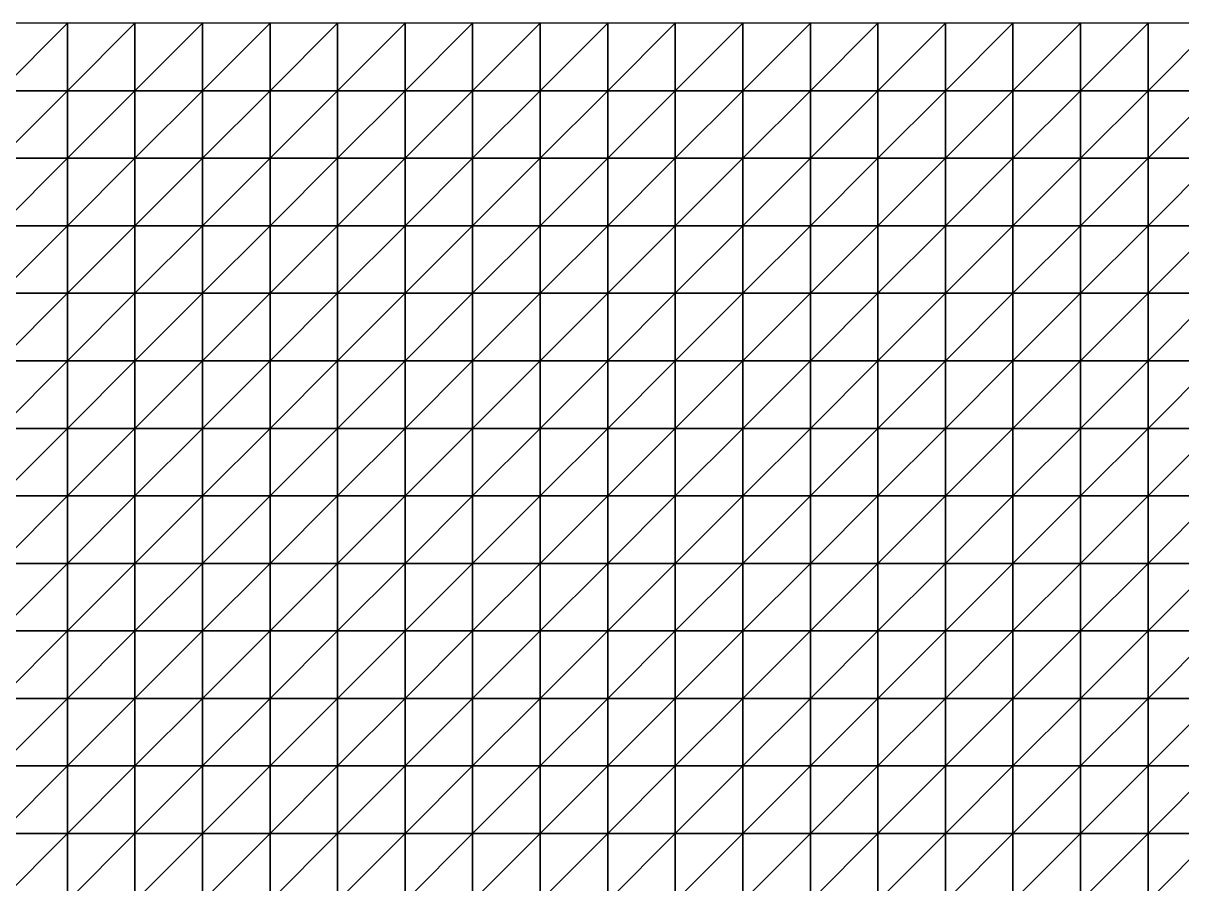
# Model space of a CAD drawing. Extents: x 504700 to 505400, y 9011750 to 9012250.
# Drawn here: x 504873.5 to 505045, y 9012122.6 to 9012250 of the extents above; entities that cross this region are included whole.
import ezdxf

# ---------------------------------------------------------------- set-up
doc = ezdxf.new("R2010")
doc.units = 0

msp = doc.modelspace()

# ---------------------------------------------------------------- linework, layer by layer
at = {"layer": 'TOPO_JUNI'}
for points in [[(504870, 9012240, 320.51), (504880, 9012240, 320.46), (504880, 9012250, 320.49)], [(504870, 9012240, 320.51), (504880, 9012250, 320.49), (504870, 9012250, 320.55)], [(504880, 9012240, 320.46), (504890, 9012240, 320.43), (504890, 9012250, 320.44)], [(504880, 9012240, 320.46), (504890, 9012250, 320.44), (504880, 9012250, 320.49)], [(504890, 9012240, 320.43), (504900, 9012240, 320.46), (504900, 9012250, 320.46)], [(504890, 9012240, 320.43), (504900, 9012250, 320.46), (504890, 9012250, 320.44)], [(504900, 9012240, 320.46), (504910, 9012240, 320.55), (504910, 9012250, 320.53)], [(504900, 9012240, 320.46), (504910, 9012250, 320.53), (504900, 9012250, 320.46)], [(504910, 9012240, 320.55), (504920, 9012240, 320.75), (504920, 9012250, 320.71)], [(504910, 9012240, 320.55), (504920, 9012250, 320.71), (504910, 9012250, 320.53)], [(504920, 9012240, 320.75), (504930, 9012240, 321.03), (504930, 9012250, 320.98)], [(504920, 9012240, 320.75), (504930, 9012250, 320.98), (504920, 9012250, 320.71)], [(504930, 9012240, 321.03), (504940, 9012240, 321.43), (504940, 9012250, 321.37)], [(504930, 9012240, 321.03), (504940, 9012250, 321.37), (504930, 9012250, 320.98)], [(504940, 9012240, 321.43), (504950, 9012240, 321.93), (504950, 9012250, 321.84)], [(504940, 9012240, 321.43), (504950, 9012250, 321.84), (504940, 9012250, 321.37)], [(504950, 9012240, 321.93), (504960, 9012240, 322.55), (504960, 9012250, 322.44)], [(504950, 9012240, 321.93), (504960, 9012250, 322.44), (504950, 9012250, 321.84)], [(504960, 9012240, 322.55), (504970, 9012240, 323.24), (504970, 9012250, 323.12)], [(504960, 9012240, 322.55), (504970, 9012250, 323.12), (504960, 9012250, 322.44)], [(504970, 9012240, 323.24), (504980, 9012240, 324.01), (504980, 9012250, 323.87)], [(504970, 9012240, 323.24), (504980, 9012250, 323.87), (504970, 9012250, 323.12)], [(504980, 9012240, 324.01), (504990, 9012240, 324.83), (504990, 9012250, 324.67)], [(504980, 9012240, 324.01), (504990, 9012250, 324.67), (504980, 9012250, 323.87)], [(504990, 9012240, 324.83), (505000, 9012240, 325.68), (505000, 9012250, 325.5)], [(504990, 9012240, 324.83), (505000, 9012250, 325.5), (504990, 9012250, 324.67)], [(505000, 9012240, 325.68), (505010, 9012240, 326.53), (505010, 9012250, 326.33)], [(505000, 9012240, 325.68), (505010, 9012250, 326.33), (505000, 9012250, 325.5)], [(505010, 9012240, 326.53), (505020, 9012240, 327.35), (505020, 9012250, 327.13)], [(505010, 9012240, 326.53), (505020, 9012250, 327.13), (505010, 9012250, 326.33)], [(505020, 9012240, 327.35), (505030, 9012240, 328.12), (505030, 9012250, 327.88)], [(505020, 9012240, 327.35), (505030, 9012250, 327.88), (505020, 9012250, 327.13)], [(505030, 9012240, 328.12), (505040, 9012240, 328.81), (505040, 9012250, 328.56)], [(505030, 9012240, 328.12), (505040, 9012250, 328.56), (505030, 9012250, 327.88)], [(505040, 9012240, 328.81), (505050, 9012240, 329.43), (505050, 9012250, 329.16)], [(505040, 9012240, 328.81), (505050, 9012250, 329.16), (505040, 9012250, 328.56)], [(504870, 9012230, 320.48), (504880, 9012230, 320.43), (504880, 9012240, 320.46)], [(504870, 9012230, 320.48), (504880, 9012240, 320.46), (504870, 9012240, 320.51)], [(504880, 9012230, 320.43), (504890, 9012230, 320.42), (504890, 9012240, 320.43)], [(504880, 9012230, 320.43), (504890, 9012240, 320.43), (504880, 9012240, 320.46)], [(504890, 9012230, 320.42), (504900, 9012230, 320.47), (504900, 9012240, 320.46)], [(504890, 9012230, 320.42), (504900, 9012240, 320.46), (504890, 9012240, 320.43)], [(504900, 9012230, 320.47), (504910, 9012230, 320.57), (504910, 9012240, 320.55)], [(504900, 9012230, 320.47), (504910, 9012240, 320.55), (504900, 9012240, 320.46)], [(504910, 9012230, 320.57), (504920, 9012230, 320.78), (504920, 9012240, 320.75)], [(504910, 9012230, 320.57), (504920, 9012240, 320.75), (504910, 9012240, 320.55)], [(504920, 9012230, 320.78), (504930, 9012230, 321.08), (504930, 9012240, 321.03)], [(504920, 9012230, 320.78), (504930, 9012240, 321.03), (504920, 9012240, 320.75)], [(504930, 9012230, 321.08), (504940, 9012230, 321.5), (504940, 9012240, 321.43)], [(504930, 9012230, 321.08), (504940, 9012240, 321.43), (504930, 9012240, 321.03)], [(504940, 9012230, 321.5), (504950, 9012230, 322.02), (504950, 9012240, 321.93)], [(504940, 9012230, 321.5), (504950, 9012240, 321.93), (504940, 9012240, 321.43)], [(504950, 9012230, 322.02), (504960, 9012230, 322.65), (504960, 9012240, 322.55)], [(504950, 9012230, 322.02), (504960, 9012240, 322.55), (504950, 9012240, 321.93)], [(504960, 9012230, 322.65), (504970, 9012230, 323.36), (504970, 9012240, 323.24)], [(504960, 9012230, 322.65), (504970, 9012240, 323.24), (504960, 9012240, 322.55)], [(504970, 9012230, 323.36), (504980, 9012230, 324.16), (504980, 9012240, 324.01)], [(504970, 9012230, 323.36), (504980, 9012240, 324.01), (504970, 9012240, 323.24)], [(504980, 9012230, 324.16), (504990, 9012230, 324.99), (504990, 9012240, 324.83)], [(504980, 9012230, 324.16), (504990, 9012240, 324.83), (504980, 9012240, 324.01)], [(504990, 9012230, 324.99), (505000, 9012230, 325.86), (505000, 9012240, 325.68)], [(504990, 9012230, 324.99), (505000, 9012240, 325.68), (504990, 9012240, 324.83)], [(505000, 9012230, 325.86), (505010, 9012230, 326.73), (505010, 9012240, 326.53)], [(505000, 9012230, 325.86), (505010, 9012240, 326.53), (505000, 9012240, 325.68)], [(505010, 9012230, 326.73), (505020, 9012230, 327.56), (505020, 9012240, 327.35)], [(505010, 9012230, 326.73), (505020, 9012240, 327.35), (505010, 9012240, 326.53)], [(505020, 9012230, 327.56), (505030, 9012230, 328.36), (505030, 9012240, 328.12)], [(505020, 9012230, 327.56), (505030, 9012240, 328.12), (505020, 9012240, 327.35)], [(505030, 9012230, 328.36), (505040, 9012230, 329.07), (505040, 9012240, 328.81)], [(505030, 9012230, 328.36), (505040, 9012240, 328.81), (505030, 9012240, 328.12)], [(505040, 9012230, 329.07), (505050, 9012230, 329.7), (505050, 9012240, 329.43)], [(505040, 9012230, 329.07), (505050, 9012240, 329.43), (505040, 9012240, 328.81)], [(504870, 9012220, 320.44), (504880, 9012220, 320.42), (504880, 9012230, 320.43)], [(504870, 9012220, 320.44), (504880, 9012230, 320.43), (504870, 9012230, 320.48)], [(504880, 9012220, 320.42), (504890, 9012220, 320.42), (504890, 9012230, 320.42)], [(504880, 9012220, 320.42), (504890, 9012230, 320.42), (504880, 9012230, 320.43)], [(504890, 9012220, 320.42), (504900, 9012220, 320.47), (504900, 9012230, 320.47)], [(504890, 9012220, 320.42), (504900, 9012230, 320.47), (504890, 9012230, 320.42)], [(504900, 9012220, 320.47), (504910, 9012220, 320.6), (504910, 9012230, 320.57)], [(504900, 9012220, 320.47), (504910, 9012230, 320.57), (504900, 9012230, 320.47)], [(504910, 9012220, 320.6), (504920, 9012220, 320.82), (504920, 9012230, 320.78)], [(504910, 9012220, 320.6), (504920, 9012230, 320.78), (504910, 9012230, 320.57)], [(504920, 9012220, 320.82), (504930, 9012220, 321.14), (504930, 9012230, 321.08)], [(504920, 9012220, 320.82), (504930, 9012230, 321.08), (504920, 9012230, 320.78)], [(504930, 9012220, 321.14), (504940, 9012220, 321.58), (504940, 9012230, 321.5)], [(504930, 9012220, 321.14), (504940, 9012230, 321.5), (504930, 9012230, 321.08)], [(504940, 9012220, 321.58), (504950, 9012220, 322.11), (504950, 9012230, 322.02)], [(504940, 9012220, 321.58), (504950, 9012230, 322.02), (504940, 9012230, 321.5)], [(504950, 9012220, 322.11), (504960, 9012220, 322.76), (504960, 9012230, 322.65)], [(504950, 9012220, 322.11), (504960, 9012230, 322.65), (504950, 9012230, 322.02)], [(504960, 9012220, 322.76), (504970, 9012220, 323.49), (504970, 9012230, 323.36)], [(504960, 9012220, 322.76), (504970, 9012230, 323.36), (504960, 9012230, 322.65)], [(504970, 9012220, 323.49), (504980, 9012220, 324.3), (504980, 9012230, 324.16)], [(504970, 9012220, 323.49), (504980, 9012230, 324.16), (504970, 9012230, 323.36)], [(504980, 9012220, 324.3), (504990, 9012220, 325.15), (504990, 9012230, 324.99)], [(504980, 9012220, 324.3), (504990, 9012230, 324.99), (504980, 9012230, 324.16)], [(504990, 9012220, 325.15), (505000, 9012220, 326.04), (505000, 9012230, 325.86)], [(504990, 9012220, 325.15), (505000, 9012230, 325.86), (504990, 9012230, 324.99)], [(505000, 9012220, 326.04), (505010, 9012220, 326.93), (505010, 9012230, 326.73)], [(505000, 9012220, 326.04), (505010, 9012230, 326.73), (505000, 9012230, 325.86)], [(505010, 9012220, 326.93), (505020, 9012220, 327.78), (505020, 9012230, 327.56)], [(505010, 9012220, 326.93), (505020, 9012230, 327.56), (505010, 9012230, 326.73)], [(505020, 9012220, 327.78), (505030, 9012220, 328.59), (505030, 9012230, 328.36)], [(505020, 9012220, 327.78), (505030, 9012230, 328.36), (505020, 9012230, 327.56)], [(505030, 9012220, 328.59), (505040, 9012220, 329.32), (505040, 9012230, 329.07)], [(505030, 9012220, 328.59), (505040, 9012230, 329.07), (505030, 9012230, 328.36)], [(505040, 9012220, 329.32), (505050, 9012220, 329.97), (505050, 9012230, 329.7)], [(505040, 9012220, 329.32), (505050, 9012230, 329.7), (505040, 9012230, 329.07)], [(504870, 9012210, 320.42), (504880, 9012210, 320.4), (504880, 9012220, 320.42)], [(504870, 9012210, 320.42), (504880, 9012220, 320.42), (504870, 9012220, 320.44)], [(504880, 9012210, 320.4), (504890, 9012210, 320.41), (504890, 9012220, 320.42)], [(504880, 9012210, 320.4), (504890, 9012220, 320.42), (504880, 9012220, 320.42)], [(504890, 9012210, 320.41), (504900, 9012210, 320.49), (504900, 9012220, 320.47)], [(504890, 9012210, 320.41), (504900, 9012220, 320.47), (504890, 9012220, 320.42)], [(504900, 9012210, 320.49), (504910, 9012210, 320.62), (504910, 9012220, 320.6)], [(504900, 9012210, 320.49), (504910, 9012220, 320.6), (504900, 9012220, 320.47)], [(504910, 9012210, 320.62), (504920, 9012210, 320.87), (504920, 9012220, 320.82)], [(504910, 9012210, 320.62), (504920, 9012220, 320.82), (504910, 9012220, 320.6)], [(504920, 9012210, 320.87), (504930, 9012210, 321.2), (504930, 9012220, 321.14)], [(504920, 9012210, 320.87), (504930, 9012220, 321.14), (504920, 9012220, 320.82)], [(504930, 9012210, 321.2), (504940, 9012210, 321.65), (504940, 9012220, 321.58)], [(504930, 9012210, 321.2), (504940, 9012220, 321.58), (504930, 9012220, 321.14)], [(504940, 9012210, 321.65), (504950, 9012210, 322.2), (504950, 9012220, 322.11)], [(504940, 9012210, 321.65), (504950, 9012220, 322.11), (504940, 9012220, 321.58)], [(504950, 9012210, 322.2), (504960, 9012210, 322.87), (504960, 9012220, 322.76)], [(504950, 9012210, 322.2), (504960, 9012220, 322.76), (504950, 9012220, 322.11)], [(504960, 9012210, 322.87), (504970, 9012210, 323.62), (504970, 9012220, 323.49)], [(504960, 9012210, 322.87), (504970, 9012220, 323.49), (504960, 9012220, 322.76)], [(504970, 9012210, 323.62), (504980, 9012210, 324.44), (504980, 9012220, 324.3)], [(504970, 9012210, 323.62), (504980, 9012220, 324.3), (504970, 9012220, 323.49)], [(504980, 9012210, 324.44), (504990, 9012210, 325.32), (504990, 9012220, 325.15)], [(504980, 9012210, 324.44), (504990, 9012220, 325.15), (504980, 9012220, 324.3)], [(504990, 9012210, 325.32), (505000, 9012210, 326.22), (505000, 9012220, 326.04)], [(504990, 9012210, 325.32), (505000, 9012220, 326.04), (504990, 9012220, 325.15)], [(505000, 9012210, 326.22), (505010, 9012210, 327.12), (505010, 9012220, 326.93)], [(505000, 9012210, 326.22), (505010, 9012220, 326.93), (505000, 9012220, 326.04)], [(505010, 9012210, 327.12), (505020, 9012210, 328), (505020, 9012220, 327.78)], [(505010, 9012210, 327.12), (505020, 9012220, 327.78), (505010, 9012220, 326.93)], [(505020, 9012210, 328), (505030, 9012210, 328.82), (505030, 9012220, 328.59)], [(505020, 9012210, 328), (505030, 9012220, 328.59), (505020, 9012220, 327.78)], [(505030, 9012210, 328.82), (505040, 9012210, 329.57), (505040, 9012220, 329.32)], [(505030, 9012210, 328.82), (505040, 9012220, 329.32), (505030, 9012220, 328.59)], [(505040, 9012210, 329.57), (505050, 9012210, 330.24), (505050, 9012220, 329.97)], [(505040, 9012210, 329.57), (505050, 9012220, 329.97), (505040, 9012220, 329.32)], [(504870, 9012200, 320.4), (504880, 9012200, 320.39), (504880, 9012210, 320.4)], [(504870, 9012200, 320.4), (504880, 9012210, 320.4), (504870, 9012210, 320.42)], [(504880, 9012200, 320.39), (504890, 9012200, 320.42), (504890, 9012210, 320.41)], [(504880, 9012200, 320.39), (504890, 9012210, 320.41), (504880, 9012210, 320.4)], [(504890, 9012200, 320.42), (504900, 9012200, 320.51), (504900, 9012210, 320.49)], [(504890, 9012200, 320.42), (504900, 9012210, 320.49), (504890, 9012210, 320.41)], [(504900, 9012200, 320.51), (504910, 9012200, 320.65), (504910, 9012210, 320.62)], [(504900, 9012200, 320.51), (504910, 9012210, 320.62), (504900, 9012210, 320.49)], [(504910, 9012200, 320.65), (504920, 9012200, 320.91), (504920, 9012210, 320.87)], [(504910, 9012200, 320.65), (504920, 9012210, 320.87), (504910, 9012210, 320.62)], [(504920, 9012200, 320.91), (504930, 9012200, 321.26), (504930, 9012210, 321.2)], [(504920, 9012200, 320.91), (504930, 9012210, 321.2), (504920, 9012210, 320.87)], [(504930, 9012200, 321.26), (504940, 9012200, 321.73), (504940, 9012210, 321.65)], [(504930, 9012200, 321.26), (504940, 9012210, 321.65), (504930, 9012210, 321.2)], [(504940, 9012200, 321.73), (504950, 9012200, 322.3), (504950, 9012210, 322.2)], [(504940, 9012200, 321.73), (504950, 9012210, 322.2), (504940, 9012210, 321.65)], [(504950, 9012200, 322.3), (504960, 9012200, 322.98), (504960, 9012210, 322.87)], [(504950, 9012200, 322.3), (504960, 9012210, 322.87), (504950, 9012210, 322.2)], [(504960, 9012200, 322.98), (504970, 9012200, 323.74), (504970, 9012210, 323.62)], [(504960, 9012200, 322.98), (504970, 9012210, 323.62), (504960, 9012210, 322.87)], [(504970, 9012200, 323.74), (504980, 9012200, 324.59), (504980, 9012210, 324.44)], [(504970, 9012200, 323.74), (504980, 9012210, 324.44), (504970, 9012210, 323.62)], [(504980, 9012200, 324.59), (504990, 9012200, 325.48), (504990, 9012210, 325.32)], [(504980, 9012200, 324.59), (504990, 9012210, 325.32), (504980, 9012210, 324.44)], [(504990, 9012200, 325.48), (505000, 9012200, 326.4), (505000, 9012210, 326.22)], [(504990, 9012200, 325.48), (505000, 9012210, 326.22), (504990, 9012210, 325.32)], [(505000, 9012200, 326.4), (505010, 9012200, 327.32), (505010, 9012210, 327.12)], [(505000, 9012200, 326.4), (505010, 9012210, 327.12), (505000, 9012210, 326.22)], [(505010, 9012200, 327.32), (505020, 9012200, 328.21), (505020, 9012210, 328)], [(505010, 9012200, 327.32), (505020, 9012210, 328), (505010, 9012210, 327.12)], [(505020, 9012200, 328.21), (505030, 9012200, 329.06), (505030, 9012210, 328.82)], [(505020, 9012200, 328.21), (505030, 9012210, 328.82), (505020, 9012210, 328)], [(505030, 9012200, 329.06), (505040, 9012200, 329.82), (505040, 9012210, 329.57)], [(505030, 9012200, 329.06), (505040, 9012210, 329.57), (505030, 9012210, 328.82)], [(505040, 9012200, 329.82), (505050, 9012200, 330.5), (505050, 9012210, 330.24)], [(505040, 9012200, 329.82), (505050, 9012210, 330.24), (505040, 9012210, 329.57)], [(504870, 9012190, 320.38), (504880, 9012190, 320.39), (504880, 9012200, 320.39)], [(504870, 9012190, 320.38), (504880, 9012200, 320.39), (504870, 9012200, 320.4)], [(504880, 9012190, 320.39), (504890, 9012190, 320.43), (504890, 9012200, 320.42)], [(504880, 9012190, 320.39), (504890, 9012200, 320.42), (504880, 9012200, 320.39)], [(504890, 9012190, 320.43), (504900, 9012190, 320.52), (504900, 9012200, 320.51)], [(504890, 9012190, 320.43), (504900, 9012200, 320.51), (504890, 9012200, 320.42)], [(504900, 9012190, 320.52), (504910, 9012190, 320.69), (504910, 9012200, 320.65)], [(504900, 9012190, 320.52), (504910, 9012200, 320.65), (504900, 9012200, 320.51)], [(504910, 9012190, 320.69), (504920, 9012190, 320.96), (504920, 9012200, 320.91)], [(504910, 9012190, 320.69), (504920, 9012200, 320.91), (504910, 9012200, 320.65)], [(504920, 9012190, 320.96), (504930, 9012190, 321.32), (504930, 9012200, 321.26)], [(504920, 9012190, 320.96), (504930, 9012200, 321.26), (504920, 9012200, 320.91)], [(504930, 9012190, 321.32), (504940, 9012190, 321.81), (504940, 9012200, 321.73)], [(504930, 9012190, 321.32), (504940, 9012200, 321.73), (504930, 9012200, 321.26)], [(504940, 9012190, 321.81), (504950, 9012190, 322.39), (504950, 9012200, 322.3)], [(504940, 9012190, 321.81), (504950, 9012200, 322.3), (504940, 9012200, 321.73)], [(504950, 9012190, 322.39), (504960, 9012190, 323.1), (504960, 9012200, 322.98)], [(504950, 9012190, 322.39), (504960, 9012200, 322.98), (504950, 9012200, 322.3)], [(504960, 9012190, 323.1), (504970, 9012190, 323.87), (504970, 9012200, 323.74)], [(504960, 9012190, 323.1), (504970, 9012200, 323.74), (504960, 9012200, 322.98)], [(504970, 9012190, 323.87), (504980, 9012190, 324.73), (504980, 9012200, 324.59)], [(504970, 9012190, 323.87), (504980, 9012200, 324.59), (504970, 9012200, 323.74)], [(504980, 9012190, 324.73), (504990, 9012190, 325.64), (504990, 9012200, 325.48)], [(504980, 9012190, 324.73), (504990, 9012200, 325.48), (504980, 9012200, 324.59)], [(504990, 9012190, 325.64), (505000, 9012190, 326.58), (505000, 9012200, 326.4)], [(504990, 9012190, 325.64), (505000, 9012200, 326.4), (504990, 9012200, 325.48)], [(505000, 9012190, 326.58), (505010, 9012190, 327.52), (505010, 9012200, 327.32)], [(505000, 9012190, 326.58), (505010, 9012200, 327.32), (505000, 9012200, 326.4)], [(505010, 9012190, 327.52), (505020, 9012190, 328.43), (505020, 9012200, 328.21)], [(505010, 9012190, 327.52), (505020, 9012200, 328.21), (505010, 9012200, 327.32)], [(505020, 9012190, 328.43), (505030, 9012190, 329.29), (505030, 9012200, 329.06)], [(505020, 9012190, 328.43), (505030, 9012200, 329.06), (505020, 9012200, 328.21)], [(505030, 9012190, 329.29), (505040, 9012190, 330.06), (505040, 9012200, 329.82)], [(505030, 9012190, 329.29), (505040, 9012200, 329.82), (505030, 9012200, 329.06)], [(505040, 9012190, 330.06), (505050, 9012190, 330.77), (505050, 9012200, 330.5)], [(505040, 9012190, 330.06), (505050, 9012200, 330.5), (505040, 9012200, 329.82)], [(504870, 9012180, 320.37), (504880, 9012180, 320.39), (504880, 9012190, 320.39)], [(504870, 9012180, 320.37), (504880, 9012190, 320.39), (504870, 9012190, 320.38)], [(504880, 9012180, 320.39), (504890, 9012180, 320.44), (504890, 9012190, 320.43)], [(504880, 9012180, 320.39), (504890, 9012190, 320.43), (504880, 9012190, 320.39)], [(504890, 9012180, 320.44), (504900, 9012180, 320.55), (504900, 9012190, 320.52)], [(504890, 9012180, 320.44), (504900, 9012190, 320.52), (504890, 9012190, 320.43)], [(504900, 9012180, 320.55), (504910, 9012180, 320.73), (504910, 9012190, 320.69)], [(504900, 9012180, 320.55), (504910, 9012190, 320.69), (504900, 9012190, 320.52)], [(504910, 9012180, 320.73), (504920, 9012180, 321.02), (504920, 9012190, 320.96)], [(504910, 9012180, 320.73), (504920, 9012190, 320.96), (504910, 9012190, 320.69)], [(504920, 9012180, 321.02), (504930, 9012180, 321.39), (504930, 9012190, 321.32)], [(504920, 9012180, 321.02), (504930, 9012190, 321.32), (504920, 9012190, 320.96)], [(504930, 9012180, 321.39), (504940, 9012180, 321.9), (504940, 9012190, 321.81)], [(504930, 9012180, 321.39), (504940, 9012190, 321.81), (504930, 9012190, 321.32)], [(504940, 9012180, 321.9), (504950, 9012180, 322.49), (504950, 9012190, 322.39)], [(504940, 9012180, 321.9), (504950, 9012190, 322.39), (504940, 9012190, 321.81)], [(504950, 9012180, 322.49), (504960, 9012180, 323.21), (504960, 9012190, 323.1)], [(504950, 9012180, 322.49), (504960, 9012190, 323.1), (504950, 9012190, 322.39)], [(504960, 9012180, 323.21), (504970, 9012180, 324), (504970, 9012190, 323.87)], [(504960, 9012180, 323.21), (504970, 9012190, 323.87), (504960, 9012190, 323.1)], [(504970, 9012180, 324), (504980, 9012180, 324.88), (504980, 9012190, 324.73)], [(504970, 9012180, 324), (504980, 9012190, 324.73), (504970, 9012190, 323.87)], [(504980, 9012180, 324.88), (504990, 9012180, 325.81), (504990, 9012190, 325.64)], [(504980, 9012180, 324.88), (504990, 9012190, 325.64), (504980, 9012190, 324.73)], [(504990, 9012180, 325.81), (505000, 9012180, 326.76), (505000, 9012190, 326.58)], [(504990, 9012180, 325.81), (505000, 9012190, 326.58), (504990, 9012190, 325.64)], [(505000, 9012180, 326.76), (505010, 9012180, 327.71), (505010, 9012190, 327.52)], [(505000, 9012180, 326.76), (505010, 9012190, 327.52), (505000, 9012190, 326.58)], [(505010, 9012180, 327.71), (505020, 9012180, 328.64), (505020, 9012190, 328.43)], [(505010, 9012180, 327.71), (505020, 9012190, 328.43), (505010, 9012190, 327.52)], [(505020, 9012180, 328.64), (505030, 9012180, 329.52), (505030, 9012190, 329.29)], [(505020, 9012180, 328.64), (505030, 9012190, 329.29), (505020, 9012190, 328.43)], [(505030, 9012180, 329.52), (505040, 9012180, 330.31), (505040, 9012190, 330.06)], [(505030, 9012180, 329.52), (505040, 9012190, 330.06), (505030, 9012190, 329.29)], [(505040, 9012180, 330.31), (505050, 9012180, 331.03), (505050, 9012190, 330.77)], [(505040, 9012180, 330.31), (505050, 9012190, 330.77), (505040, 9012190, 330.06)], [(504870, 9012170, 320.37), (504880, 9012170, 320.4), (504880, 9012180, 320.39)], [(504870, 9012170, 320.37), (504880, 9012180, 320.39), (504870, 9012180, 320.37)], [(504880, 9012170, 320.4), (504890, 9012170, 320.46), (504890, 9012180, 320.44)], [(504880, 9012170, 320.4), (504890, 9012180, 320.44), (504880, 9012180, 320.39)], [(504890, 9012170, 320.46), (504900, 9012170, 320.59), (504900, 9012180, 320.55)], [(504890, 9012170, 320.46), (504900, 9012180, 320.55), (504890, 9012180, 320.44)], [(504900, 9012170, 320.59), (504910, 9012170, 320.78), (504910, 9012180, 320.73)], [(504900, 9012170, 320.59), (504910, 9012180, 320.73), (504900, 9012180, 320.55)], [(504910, 9012170, 320.78), (504920, 9012170, 321.08), (504920, 9012180, 321.02)], [(504910, 9012170, 320.78), (504920, 9012180, 321.02), (504910, 9012180, 320.73)], [(504920, 9012170, 321.08), (504930, 9012170, 321.47), (504930, 9012180, 321.39)], [(504920, 9012170, 321.08), (504930, 9012180, 321.39), (504920, 9012180, 321.02)], [(504930, 9012170, 321.47), (504940, 9012170, 321.99), (504940, 9012180, 321.9)], [(504930, 9012170, 321.47), (504940, 9012180, 321.9), (504930, 9012180, 321.39)], [(504940, 9012170, 321.99), (504950, 9012170, 322.6), (504950, 9012180, 322.49)], [(504940, 9012170, 321.99), (504950, 9012180, 322.49), (504940, 9012180, 321.9)], [(504950, 9012170, 322.6), (504960, 9012170, 323.33), (504960, 9012180, 323.21)], [(504950, 9012170, 322.6), (504960, 9012180, 323.21), (504950, 9012180, 322.49)], [(504960, 9012170, 323.33), (504970, 9012170, 324.14), (504970, 9012180, 324)], [(504960, 9012170, 323.33), (504970, 9012180, 324), (504960, 9012180, 323.21)], [(504970, 9012170, 324.14), (504980, 9012170, 325.03), (504980, 9012180, 324.88)], [(504970, 9012170, 324.14), (504980, 9012180, 324.88), (504970, 9012180, 324)], [(504980, 9012170, 325.03), (504990, 9012170, 325.97), (504990, 9012180, 325.81)], [(504980, 9012170, 325.03), (504990, 9012180, 325.81), (504980, 9012180, 324.88)], [(504990, 9012170, 325.97), (505000, 9012170, 326.94), (505000, 9012180, 326.76)], [(504990, 9012170, 325.97), (505000, 9012180, 326.76), (504990, 9012180, 325.81)], [(505000, 9012170, 326.94), (505010, 9012170, 327.91), (505010, 9012180, 327.71)], [(505000, 9012170, 326.94), (505010, 9012180, 327.71), (505000, 9012180, 326.76)], [(505010, 9012170, 327.91), (505020, 9012170, 328.85), (505020, 9012180, 328.64)], [(505010, 9012170, 327.91), (505020, 9012180, 328.64), (505010, 9012180, 327.71)], [(505020, 9012170, 328.85), (505030, 9012170, 329.74), (505030, 9012180, 329.52)], [(505020, 9012170, 328.85), (505030, 9012180, 329.52), (505020, 9012180, 328.64)], [(505030, 9012170, 329.74), (505040, 9012170, 330.55), (505040, 9012180, 330.31)], [(505030, 9012170, 329.74), (505040, 9012180, 330.31), (505030, 9012180, 329.52)], [(505040, 9012170, 330.55), (505050, 9012170, 331.28), (505050, 9012180, 331.03)], [(505040, 9012170, 330.55), (505050, 9012180, 331.03), (505040, 9012180, 330.31)], [(504870, 9012160, 320.37), (504880, 9012160, 320.41), (504880, 9012170, 320.4)], [(504870, 9012160, 320.37), (504880, 9012170, 320.4), (504870, 9012170, 320.37)], [(504880, 9012160, 320.41), (504890, 9012160, 320.49), (504890, 9012170, 320.46)], [(504880, 9012160, 320.41), (504890, 9012170, 320.46), (504880, 9012170, 320.4)], [(504890, 9012160, 320.49), (504900, 9012160, 320.63), (504900, 9012170, 320.59)], [(504890, 9012160, 320.49), (504900, 9012170, 320.59), (504890, 9012170, 320.46)], [(504900, 9012160, 320.63), (504910, 9012160, 320.83), (504910, 9012170, 320.78)], [(504900, 9012160, 320.63), (504910, 9012170, 320.78), (504900, 9012170, 320.59)], [(504910, 9012160, 320.83), (504920, 9012160, 321.14), (504920, 9012170, 321.08)], [(504910, 9012160, 320.83), (504920, 9012170, 321.08), (504910, 9012170, 320.78)], [(504920, 9012160, 321.14), (504930, 9012160, 321.54), (504930, 9012170, 321.47)], [(504920, 9012160, 321.14), (504930, 9012170, 321.47), (504920, 9012170, 321.08)], [(504930, 9012160, 321.54), (504940, 9012160, 322.08), (504940, 9012170, 321.99)], [(504930, 9012160, 321.54), (504940, 9012170, 321.99), (504930, 9012170, 321.47)], [(504940, 9012160, 322.08), (504950, 9012160, 322.7), (504950, 9012170, 322.6)], [(504940, 9012160, 322.08), (504950, 9012170, 322.6), (504940, 9012170, 321.99)], [(504950, 9012160, 322.7), (504960, 9012160, 323.45), (504960, 9012170, 323.33)], [(504950, 9012160, 322.7), (504960, 9012170, 323.33), (504950, 9012170, 322.6)], [(504960, 9012160, 323.45), (504970, 9012160, 324.27), (504970, 9012170, 324.14)], [(504960, 9012160, 323.45), (504970, 9012170, 324.14), (504960, 9012170, 323.33)], [(504970, 9012160, 324.27), (504980, 9012160, 325.18), (504980, 9012170, 325.03)], [(504970, 9012160, 324.27), (504980, 9012170, 325.03), (504970, 9012170, 324.14)], [(504980, 9012160, 325.18), (504990, 9012160, 326.14), (504990, 9012170, 325.97)], [(504980, 9012160, 325.18), (504990, 9012170, 325.97), (504980, 9012170, 325.03)], [(504990, 9012160, 326.14), (505000, 9012160, 327.12), (505000, 9012170, 326.94)], [(504990, 9012160, 326.14), (505000, 9012170, 326.94), (504990, 9012170, 325.97)], [(505000, 9012160, 327.12), (505010, 9012160, 328.1), (505010, 9012170, 327.91)], [(505000, 9012160, 327.12), (505010, 9012170, 327.91), (505000, 9012170, 326.94)], [(505010, 9012160, 328.1), (505020, 9012160, 329.06), (505020, 9012170, 328.85)], [(505010, 9012160, 328.1), (505020, 9012170, 328.85), (505010, 9012170, 327.91)], [(505020, 9012160, 329.06), (505030, 9012160, 329.97), (505030, 9012170, 329.74)], [(505020, 9012160, 329.06), (505030, 9012170, 329.74), (505020, 9012170, 328.85)], [(505030, 9012160, 329.97), (505040, 9012160, 330.79), (505040, 9012170, 330.55)], [(505030, 9012160, 329.97), (505040, 9012170, 330.55), (505030, 9012170, 329.74)], [(505040, 9012160, 330.79), (505050, 9012160, 331.54), (505050, 9012170, 331.28)], [(505040, 9012160, 330.79), (505050, 9012170, 331.28), (505040, 9012170, 330.55)], [(504870, 9012150, 320.38), (504880, 9012150, 320.44), (504880, 9012160, 320.41)], [(504870, 9012150, 320.38), (504880, 9012160, 320.41), (504870, 9012160, 320.37)], [(504880, 9012150, 320.44), (504890, 9012150, 320.52), (504890, 9012160, 320.49)], [(504880, 9012150, 320.44), (504890, 9012160, 320.49), (504880, 9012160, 320.41)], [(504890, 9012150, 320.52), (504900, 9012150, 320.67), (504900, 9012160, 320.63)], [(504890, 9012150, 320.52), (504900, 9012160, 320.63), (504890, 9012160, 320.49)], [(504900, 9012150, 320.67), (504910, 9012150, 320.89), (504910, 9012160, 320.83)], [(504900, 9012150, 320.67), (504910, 9012160, 320.83), (504900, 9012160, 320.63)], [(504910, 9012150, 320.89), (504920, 9012150, 321.21), (504920, 9012160, 321.14)], [(504910, 9012150, 320.89), (504920, 9012160, 321.14), (504910, 9012160, 320.83)], [(504920, 9012150, 321.21), (504930, 9012150, 321.63), (504930, 9012160, 321.54)], [(504920, 9012150, 321.21), (504930, 9012160, 321.54), (504920, 9012160, 321.14)], [(504930, 9012150, 321.63), (504940, 9012150, 322.17), (504940, 9012160, 322.08)], [(504930, 9012150, 321.63), (504940, 9012160, 322.08), (504930, 9012160, 321.54)], [(504940, 9012150, 322.17), (504950, 9012150, 322.81), (504950, 9012160, 322.7)], [(504940, 9012150, 322.17), (504950, 9012160, 322.7), (504940, 9012160, 322.08)], [(504950, 9012150, 322.81), (504960, 9012150, 323.57), (504960, 9012160, 323.45)], [(504950, 9012150, 322.81), (504960, 9012160, 323.45), (504950, 9012160, 322.7)], [(504960, 9012150, 323.57), (504970, 9012150, 324.41), (504970, 9012160, 324.27)], [(504960, 9012150, 323.57), (504970, 9012160, 324.27), (504960, 9012160, 323.45)], [(504970, 9012150, 324.41), (504980, 9012150, 325.33), (504980, 9012160, 325.18)], [(504970, 9012150, 324.41), (504980, 9012160, 325.18), (504970, 9012160, 324.27)], [(504980, 9012150, 325.33), (504990, 9012150, 326.3), (504990, 9012160, 326.14)], [(504980, 9012150, 325.33), (504990, 9012160, 326.14), (504980, 9012160, 325.18)], [(504990, 9012150, 326.3), (505000, 9012150, 327.3), (505000, 9012160, 327.12)], [(504990, 9012150, 326.3), (505000, 9012160, 327.12), (504990, 9012160, 326.14)], [(505000, 9012150, 327.3), (505010, 9012150, 328.3), (505010, 9012160, 328.1)], [(505000, 9012150, 327.3), (505010, 9012160, 328.1), (505000, 9012160, 327.12)], [(505010, 9012150, 328.3), (505020, 9012150, 329.27), (505020, 9012160, 329.06)], [(505010, 9012150, 328.3), (505020, 9012160, 329.06), (505010, 9012160, 328.1)], [(505020, 9012150, 329.27), (505030, 9012150, 330.19), (505030, 9012160, 329.97)], [(505020, 9012150, 329.27), (505030, 9012160, 329.97), (505020, 9012160, 329.06)], [(505030, 9012150, 330.19), (505040, 9012150, 331.03), (505040, 9012160, 330.79)], [(505030, 9012150, 330.19), (505040, 9012160, 330.79), (505030, 9012160, 329.97)], [(505040, 9012150, 331.03), (505050, 9012150, 331.79), (505050, 9012160, 331.54)], [(505040, 9012150, 331.03), (505050, 9012160, 331.54), (505040, 9012160, 330.79)], [(504870, 9012140, 320.41), (504880, 9012140, 320.47), (504880, 9012150, 320.44)], [(504870, 9012140, 320.41), (504880, 9012150, 320.44), (504870, 9012150, 320.38)], [(504880, 9012140, 320.47), (504890, 9012140, 320.56), (504890, 9012150, 320.52)], [(504880, 9012140, 320.47), (504890, 9012150, 320.52), (504880, 9012150, 320.44)], [(504890, 9012140, 320.56), (504900, 9012140, 320.72), (504900, 9012150, 320.67)], [(504890, 9012140, 320.56), (504900, 9012150, 320.67), (504890, 9012150, 320.52)], [(504900, 9012140, 320.72), (504910, 9012140, 320.95), (504910, 9012150, 320.89)], [(504900, 9012140, 320.72), (504910, 9012150, 320.89), (504900, 9012150, 320.67)], [(504910, 9012140, 320.95), (504920, 9012140, 321.29), (504920, 9012150, 321.21)], [(504910, 9012140, 320.95), (504920, 9012150, 321.21), (504910, 9012150, 320.89)], [(504920, 9012140, 321.29), (504930, 9012140, 321.71), (504930, 9012150, 321.63)], [(504920, 9012140, 321.29), (504930, 9012150, 321.63), (504920, 9012150, 321.21)], [(504930, 9012140, 321.71), (504940, 9012140, 322.27), (504940, 9012150, 322.17)], [(504930, 9012140, 321.71), (504940, 9012150, 322.17), (504930, 9012150, 321.63)], [(504940, 9012140, 322.27), (504950, 9012140, 322.92), (504950, 9012150, 322.81)], [(504940, 9012140, 322.27), (504950, 9012150, 322.81), (504940, 9012150, 322.17)], [(504950, 9012140, 322.92), (504960, 9012140, 323.7), (504960, 9012150, 323.57)], [(504950, 9012140, 322.92), (504960, 9012150, 323.57), (504950, 9012150, 322.81)], [(504960, 9012140, 323.7), (504970, 9012140, 324.55), (504970, 9012150, 324.41)], [(504960, 9012140, 323.7), (504970, 9012150, 324.41), (504960, 9012150, 323.57)], [(504970, 9012140, 324.55), (504980, 9012140, 325.49), (504980, 9012150, 325.33)], [(504970, 9012140, 324.55), (504980, 9012150, 325.33), (504970, 9012150, 324.41)], [(504980, 9012140, 325.49), (504990, 9012140, 326.47), (504990, 9012150, 326.3)], [(504980, 9012140, 325.49), (504990, 9012150, 326.3), (504980, 9012150, 325.33)], [(504990, 9012140, 326.47), (505000, 9012140, 327.48), (505000, 9012150, 327.3)], [(504990, 9012140, 326.47), (505000, 9012150, 327.3), (504990, 9012150, 326.3)], [(505000, 9012140, 327.48), (505010, 9012140, 328.49), (505010, 9012150, 328.3)], [(505000, 9012140, 327.48), (505010, 9012150, 328.3), (505000, 9012150, 327.3)], [(505010, 9012140, 328.49), (505020, 9012140, 329.47), (505020, 9012150, 329.27)], [(505010, 9012140, 328.49), (505020, 9012150, 329.27), (505010, 9012150, 328.3)], [(505020, 9012140, 329.47), (505030, 9012140, 330.41), (505030, 9012150, 330.19)], [(505020, 9012140, 329.47), (505030, 9012150, 330.19), (505020, 9012150, 329.27)], [(505030, 9012140, 330.41), (505040, 9012140, 331.26), (505040, 9012150, 331.03)], [(505030, 9012140, 330.41), (505040, 9012150, 331.03), (505030, 9012150, 330.19)], [(505040, 9012140, 331.26), (505050, 9012140, 332.04), (505050, 9012150, 331.79)], [(505040, 9012140, 331.26), (505050, 9012150, 331.79), (505040, 9012150, 331.03)], [(504870, 9012130, 320.44), (504880, 9012130, 320.51), (504880, 9012140, 320.47)], [(504870, 9012130, 320.44), (504880, 9012140, 320.47), (504870, 9012140, 320.41)], [(504880, 9012130, 320.51), (504890, 9012130, 320.61), (504890, 9012140, 320.56)], [(504880, 9012130, 320.51), (504890, 9012140, 320.56), (504880, 9012140, 320.47)], [(504890, 9012130, 320.61), (504900, 9012130, 320.79), (504900, 9012140, 320.72)], [(504890, 9012130, 320.61), (504900, 9012140, 320.72), (504890, 9012140, 320.56)], [(504900, 9012130, 320.79), (504910, 9012130, 321.02), (504910, 9012140, 320.95)], [(504900, 9012130, 320.79), (504910, 9012140, 320.95), (504900, 9012140, 320.72)], [(504910, 9012130, 321.02), (504920, 9012130, 321.37), (504920, 9012140, 321.29)], [(504910, 9012130, 321.02), (504920, 9012140, 321.29), (504910, 9012140, 320.95)], [(504920, 9012130, 321.37), (504930, 9012130, 321.81), (504930, 9012140, 321.71)], [(504920, 9012130, 321.37), (504930, 9012140, 321.71), (504920, 9012140, 321.29)], [(504930, 9012130, 321.81), (504940, 9012130, 322.38), (504940, 9012140, 322.27)], [(504930, 9012130, 321.81), (504940, 9012140, 322.27), (504930, 9012140, 321.71)], [(504940, 9012130, 322.38), (504950, 9012130, 323.04), (504950, 9012140, 322.92)], [(504940, 9012130, 322.38), (504950, 9012140, 322.92), (504940, 9012140, 322.27)], [(504950, 9012130, 323.04), (504960, 9012130, 323.83), (504960, 9012140, 323.7)], [(504950, 9012130, 323.04), (504960, 9012140, 323.7), (504950, 9012140, 322.92)], [(504960, 9012130, 323.83), (504970, 9012130, 324.69), (504970, 9012140, 324.55)], [(504960, 9012130, 323.83), (504970, 9012140, 324.55), (504960, 9012140, 323.7)], [(504970, 9012130, 324.69), (504980, 9012130, 325.64), (504980, 9012140, 325.49)], [(504970, 9012130, 324.69), (504980, 9012140, 325.49), (504970, 9012140, 324.55)], [(504980, 9012130, 325.64), (504990, 9012130, 326.63), (504990, 9012140, 326.47)], [(504980, 9012130, 325.64), (504990, 9012140, 326.47), (504980, 9012140, 325.49)], [(504990, 9012130, 326.63), (505000, 9012130, 327.66), (505000, 9012140, 327.48)], [(504990, 9012130, 326.63), (505000, 9012140, 327.48), (504990, 9012140, 326.47)], [(505000, 9012130, 327.66), (505010, 9012130, 328.69), (505010, 9012140, 328.49)], [(505000, 9012130, 327.66), (505010, 9012140, 328.49), (505000, 9012140, 327.48)], [(505010, 9012130, 328.69), (505020, 9012130, 329.68), (505020, 9012140, 329.47)], [(505010, 9012130, 328.69), (505020, 9012140, 329.47), (505010, 9012140, 328.49)], [(505020, 9012130, 329.68), (505030, 9012130, 330.63), (505030, 9012140, 330.41)], [(505020, 9012130, 329.68), (505030, 9012140, 330.41), (505020, 9012140, 329.47)], [(505030, 9012130, 330.63), (505040, 9012130, 331.49), (505040, 9012140, 331.26)], [(505030, 9012130, 330.63), (505040, 9012140, 331.26), (505030, 9012140, 330.41)], [(505040, 9012130, 331.49), (505050, 9012130, 332.28), (505050, 9012140, 332.04)], [(505040, 9012130, 331.49), (505050, 9012140, 332.04), (505040, 9012140, 331.26)], [(504870, 9012120, 320.48), (504880, 9012120, 320.56), (504880, 9012130, 320.51)], [(504870, 9012120, 320.48), (504880, 9012130, 320.51), (504870, 9012130, 320.44)], [(504880, 9012120, 320.56), (504890, 9012120, 320.67), (504890, 9012130, 320.61)], [(504880, 9012120, 320.56), (504890, 9012130, 320.61), (504880, 9012130, 320.51)], [(504890, 9012120, 320.67), (504900, 9012120, 320.85), (504900, 9012130, 320.79)], [(504890, 9012120, 320.67), (504900, 9012130, 320.79), (504890, 9012130, 320.61)], [(504900, 9012120, 320.85), (504910, 9012120, 321.1), (504910, 9012130, 321.02)], [(504900, 9012120, 320.85), (504910, 9012130, 321.02), (504900, 9012130, 320.79)], [(504910, 9012120, 321.1), (504920, 9012120, 321.46), (504920, 9012130, 321.37)], [(504910, 9012120, 321.1), (504920, 9012130, 321.37), (504910, 9012130, 321.02)], [(504920, 9012120, 321.46), (504930, 9012120, 321.91), (504930, 9012130, 321.81)], [(504920, 9012120, 321.46), (504930, 9012130, 321.81), (504920, 9012130, 321.37)], [(504930, 9012120, 321.91), (504940, 9012120, 322.49), (504940, 9012130, 322.38)], [(504930, 9012120, 321.91), (504940, 9012130, 322.38), (504930, 9012130, 321.81)], [(504940, 9012120, 322.49), (504950, 9012120, 323.16), (504950, 9012130, 323.04)], [(504940, 9012120, 322.49), (504950, 9012130, 323.04), (504940, 9012130, 322.38)], [(504950, 9012120, 323.16), (504960, 9012120, 323.96), (504960, 9012130, 323.83)], [(504950, 9012120, 323.16), (504960, 9012130, 323.83), (504950, 9012130, 323.04)], [(504960, 9012120, 323.96), (504970, 9012120, 324.83), (504970, 9012130, 324.69)], [(504960, 9012120, 323.96), (504970, 9012130, 324.69), (504960, 9012130, 323.83)], [(504970, 9012120, 324.83), (504980, 9012120, 325.8), (504980, 9012130, 325.64)], [(504970, 9012120, 324.83), (504980, 9012130, 325.64), (504970, 9012130, 324.69)], [(504980, 9012120, 325.8), (504990, 9012120, 326.8), (504990, 9012130, 326.63)], [(504980, 9012120, 325.8), (504990, 9012130, 326.63), (504980, 9012130, 325.64)], [(504990, 9012120, 326.8), (505000, 9012120, 327.84), (505000, 9012130, 327.66)], [(504990, 9012120, 326.8), (505000, 9012130, 327.66), (504990, 9012130, 326.63)], [(505000, 9012120, 327.84), (505010, 9012120, 328.88), (505010, 9012130, 328.69)], [(505000, 9012120, 327.84), (505010, 9012130, 328.69), (505000, 9012130, 327.66)], [(505010, 9012120, 328.88), (505020, 9012120, 329.88), (505020, 9012130, 329.68)], [(505010, 9012120, 328.88), (505020, 9012130, 329.68), (505010, 9012130, 328.69)], [(505020, 9012120, 329.88), (505030, 9012120, 330.85), (505030, 9012130, 330.63)], [(505020, 9012120, 329.88), (505030, 9012130, 330.63), (505020, 9012130, 329.68)], [(505030, 9012120, 330.85), (505040, 9012120, 331.72), (505040, 9012130, 331.49)], [(505030, 9012120, 330.85), (505040, 9012130, 331.49), (505030, 9012130, 330.63)], [(505040, 9012120, 331.72), (505050, 9012120, 332.52), (505050, 9012130, 332.28)], [(505040, 9012120, 331.72), (505050, 9012130, 332.28), (505040, 9012130, 331.49)]]:
    msp.add_3dface(points, dxfattribs=at)

doc.saveas('drawing.dxf')
